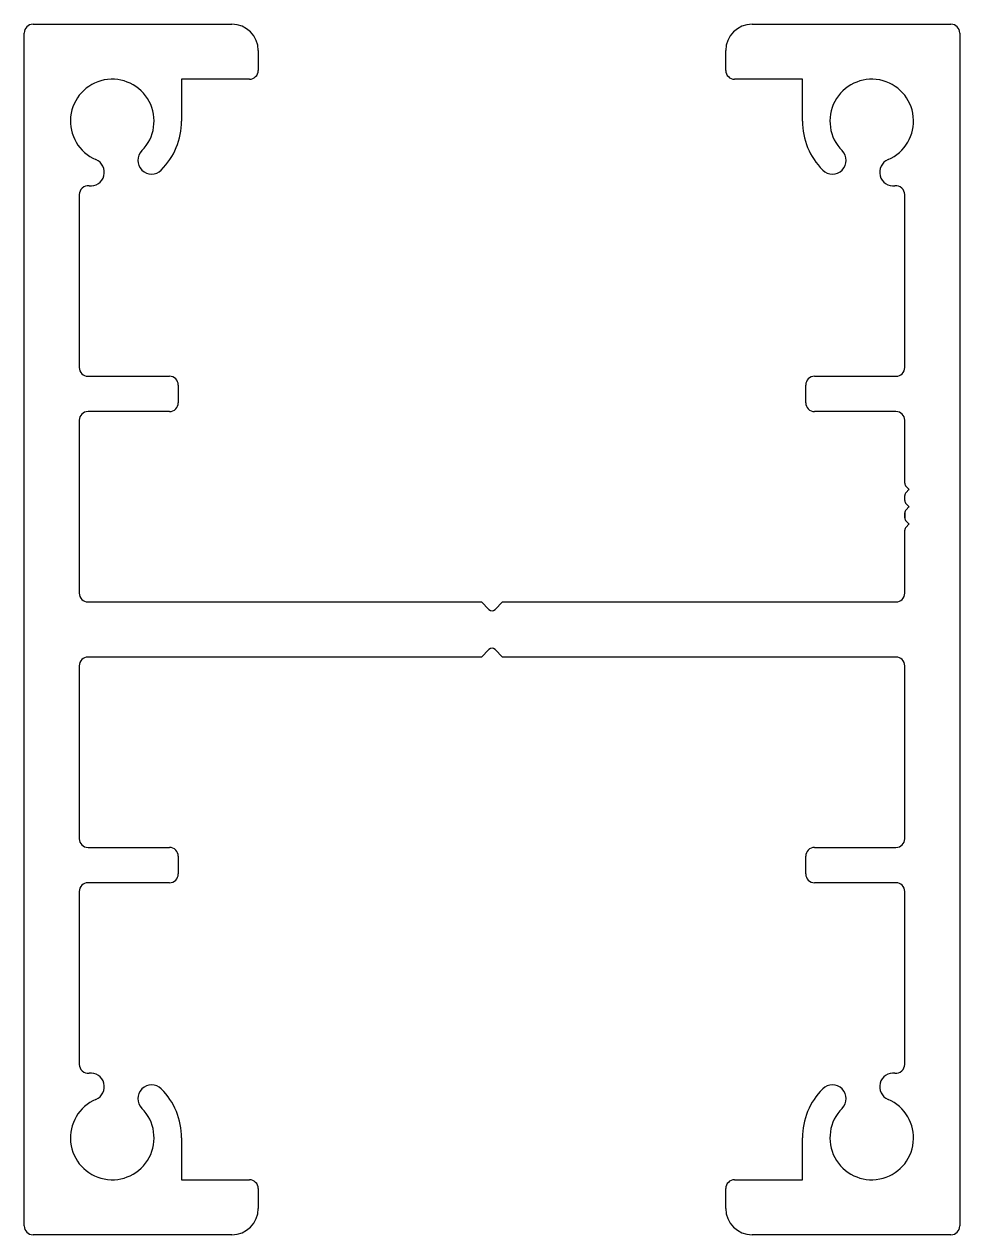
# Model space of a CAD drawing. Extents: x -27.1 to 26.9, y 1.1 to 70.9.
import ezdxf

# ---------------------------------------------------------------- set-up
doc = ezdxf.new("R2010")
doc.units = 0
doc.layers.get('0').update_dxf_attribs({"linetype": 'CONTINUOUS'})

msp = doc.modelspace()

# ---------------------------------------------------------------- linework, layer by layer
at = {"color": 7, "linetype": 'CONTINUOUS'}
for p, q in [((-26.546, 70.936), (-15.078, 70.936)), ((14.945, 70.936), (26.413, 70.936)), ((-27.054, 1.594), (-27.054, 70.428)), ((26.921, 70.428), (26.921, 1.594)), ((-13.554, 69.412), (-13.554, 68.269)), ((13.421, 68.269), (13.421, 69.412)), ((-14.062, 67.761), (-17.973, 67.761)), ((-17.973, 67.761), (-17.973, 65.348)), ((17.841, 67.761), (13.929, 67.761)), ((17.841, 65.348), (17.841, 67.761)), ((-23.879, 61.102), (-23.879, 51.128)), ((23.746, 51.128), (23.746, 61.102)), ((-23.371, 50.62), (-18.672, 50.62)), ((18.539, 50.62), (23.238, 50.62)), ((-18.164, 50.112), (-18.164, 49.096)), ((18.031, 49.096), (18.031, 50.112)), ((-18.672, 48.588), (-23.371, 48.588)), ((23.238, 48.588), (18.539, 48.588)), ((-23.879, 48.08), (-23.879, 38.106)), ((23.746, 44.447), (23.746, 48.08)), ((23.991, 44.099), (23.82, 44.27)), ((23.82, 43.916), (23.991, 44.087)), ((23.746, 43.447), (23.746, 43.739)), ((23.746, 42.447), (23.746, 42.74)), ((23.746, 42.74), (23.746, 42.447)), ((23.746, 42.447), (23.746, 42.74)), ((23.746, 42.74), (23.746, 42.447)), ((23.746, 42.447), (23.746, 42.74)), ((23.991, 43.099), (23.82, 43.27)), ((23.82, 42.916), (23.991, 43.087)), ((23.991, 42.099), (23.82, 42.27)), ((23.82, 41.916), (23.991, 42.087)), ((23.746, 38.106), (23.746, 41.74)), ((23.746, 41.74), (23.746, 41.74)), ((23.746, 38.106), (23.746, 38.106)), ((-23.371, 37.598), (-0.679, 37.598)), ((-0.679, 37.598), (-0.246, 37.164)), ((0.113, 37.164), (0.547, 37.598)), ((0.547, 37.598), (23.238, 37.598)), ((-0.679, 34.423), (-23.371, 34.423)), ((-0.246, 34.857), (-0.679, 34.423)), ((0.547, 34.423), (0.113, 34.857)), ((23.238, 34.423), (0.547, 34.423)), ((-23.879, 33.915), (-23.879, 23.941)), ((23.746, 23.941), (23.746, 33.915)), ((-23.371, 23.433), (-18.672, 23.433)), ((18.539, 23.433), (23.238, 23.433)), ((-18.164, 22.925), (-18.164, 21.909)), ((18.031, 21.909), (18.031, 22.925)), ((-18.672, 21.401), (-23.371, 21.401)), ((23.238, 21.401), (18.539, 21.401)), ((-23.879, 20.893), (-23.879, 10.919)), ((23.746, 10.919), (23.746, 20.893)), ((-17.973, 6.674), (-17.973, 4.261)), ((17.841, 4.261), (17.841, 6.674)), ((-17.973, 4.261), (-14.062, 4.261)), ((13.929, 4.261), (17.841, 4.261)), ((-13.554, 3.753), (-13.554, 2.61)), ((13.421, 2.61), (13.421, 3.753)), ((-15.078, 1.086), (-26.546, 1.086)), ((26.413, 1.086), (14.945, 1.086))]:
    msp.add_line(p, q, dxfattribs=at)
for centre, radius, start, end in [((-26.546, 70.428), 0.508, 90, 180), ((-15.078, 69.412), 1.524, 360, 90), ((14.945, 69.412), 1.524, 90, 180), ((26.413, 70.428), 0.508, 0, 90), ((-21.974, 65.348), 2.413, 315, 247), ((-14.062, 68.269), 0.508, 270, 360), ((13.929, 68.269), 0.508, 180, 270), ((21.841, 65.348), 2.413, 293, 225), ((-21.974, 65.348), 4, 315, 0), ((21.841, 65.348), 4.001, 180, 225), ((-19.706, 63.08), 0.794, 135, 315), ((19.574, 63.08), 0.794, 225, 45), ((-23.227, 62.396), 0.794, 263.64791, 67), ((23.094, 62.396), 0.794, 113, 276.35209), ((-23.371, 61.102), 0.508, 83.64791, 180), ((23.238, 61.102), 0.508, 0, 96.35209), ((-23.371, 51.128), 0.508, 180, 270), ((23.238, 51.128), 0.508, 270, 0), ((-18.672, 50.112), 0.508, 360, 90), ((18.539, 50.112), 0.508, 90, 180), ((-18.672, 49.096), 0.508, 270, 360), ((18.539, 49.096), 0.508, 180, 270), ((-23.371, 48.08), 0.508, 90, 180), ((23.238, 48.08), 0.508, 360, 90), ((23.996, 44.447), 0.25, 180, 225), ((23.985, 44.093), 0.008, 315, 45), ((23.996, 43.739), 0.25, 135, 180), ((23.996, 43.447), 0.25, 180, 225), ((23.996, 42.74), 0.25, 135, 180), ((23.985, 43.093), 0.008, 315, 45), ((23.996, 42.447), 0.25, 180, 225), ((23.996, 41.74), 0.25, 135, 180), ((23.985, 42.093), 0.008, 315, 45), ((-23.371, 38.106), 0.508, 180, 270), ((23.238, 38.106), 0.508, 270, 0), ((-0.066, 37.344), 0.254, 225, 315), ((-0.066, 34.677), 0.254, 45, 135), ((-23.371, 33.915), 0.508, 90, 180), ((23.238, 33.915), 0.508, 0, 90), ((-23.371, 23.941), 0.508, 180, 270), ((23.238, 23.941), 0.508, 270, 0), ((-18.672, 22.925), 0.508, 360, 90), ((18.539, 22.925), 0.508, 90, 180), ((-18.672, 21.909), 0.508, 270, 360), ((18.539, 21.909), 0.508, 180, 270), ((-23.371, 20.893), 0.508, 90, 180), ((23.238, 20.893), 0.508, 0, 90), ((-23.371, 10.919), 0.508, 180, 276.35209), ((23.238, 10.919), 0.508, 263.64791, 0), ((-23.227, 9.625), 0.794, 293, 96.35209), ((23.094, 9.625), 0.794, 83.64791, 247), ((-19.706, 8.941), 0.794, 45, 225), ((-21.974, 6.674), 4.001, 0, 45), ((21.841, 6.674), 4.001, 135, 180), ((19.574, 8.941), 0.794, 315, 135), ((-21.974, 6.674), 2.413, 113, 45), ((21.841, 6.674), 2.413, 135, 67), ((-14.062, 3.753), 0.508, 360, 90), ((13.929, 3.753), 0.508, 90, 180), ((-15.078, 2.61), 1.524, 270, 0), ((14.945, 2.61), 1.524, 180, 270), ((-26.546, 1.594), 0.508, 180, 270), ((26.413, 1.594), 0.508, 270, 0)]:
    msp.add_arc(centre, radius, start, end, dxfattribs=at)

doc.saveas('drawing.dxf')
